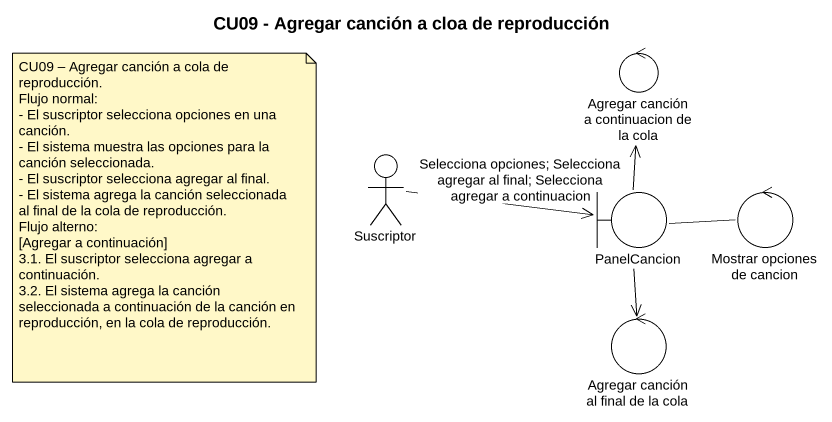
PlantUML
@startuml
title CU09 - Agregar canción a cloa de reproducción
control "Agregar canción a continuacion de la cola" as Agregar_canción_a
actor Suscriptor
boundary PanelCancion
control "Mostrar opciones de cancion" as Mostrar_opciones_de_cancion
control "Agregar canción al final de la cola" as Agregar_canción_al_final_de
Suscriptor -right-> PanelCancion : Selecciona opciones; Selecciona agregar al final; Selecciona agregar a continuacion
PanelCancion -up-> Agregar_canción_a
PanelCancion -right- Mostrar_opciones_de_cancion
PanelCancion --> Agregar_canción_al_final_de
note as N1
  CU09 – Agregar canción a cola de reproducción.
  Flujo normal:
  - El suscriptor selecciona opciones en una canción.
  - El sistema muestra las opciones para la canción seleccionada.
  - El suscriptor selecciona agregar al final.
  - El sistema agrega la canción seleccionada al final de la cola de reproducción.
  Flujo alterno:
  [Agregar a continuación]
  3.1. El suscriptor selecciona agregar a continuación.
  3.2. El sistema agrega la canción seleccionada a continuación de la canción en reproducción, en la cola de reproducción.
end note
@enduml
